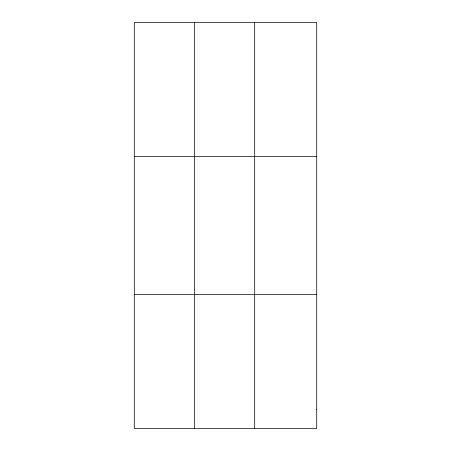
<?xml version="1.0" encoding="UTF-8"?>
<svg xmlns="http://www.w3.org/2000/svg" width="451" height="451" viewBox="0 0 451 451"><rect width="100%" height="100%" fill="white"/><g stroke="black" fill="none" stroke-linecap="round" stroke-linejoin="round"><path stroke-width="0.68" d="M194.488 22.55L194.488 428.45M254.691 22.55L254.691 428.45M134.285 156.497L316.715 156.497M134.285 294.503L316.715 294.503M316.715 409.316L316.715 428.45L134.285 428.45L134.285 22.55L316.715 22.55L316.715 409.316"/></g></svg>
